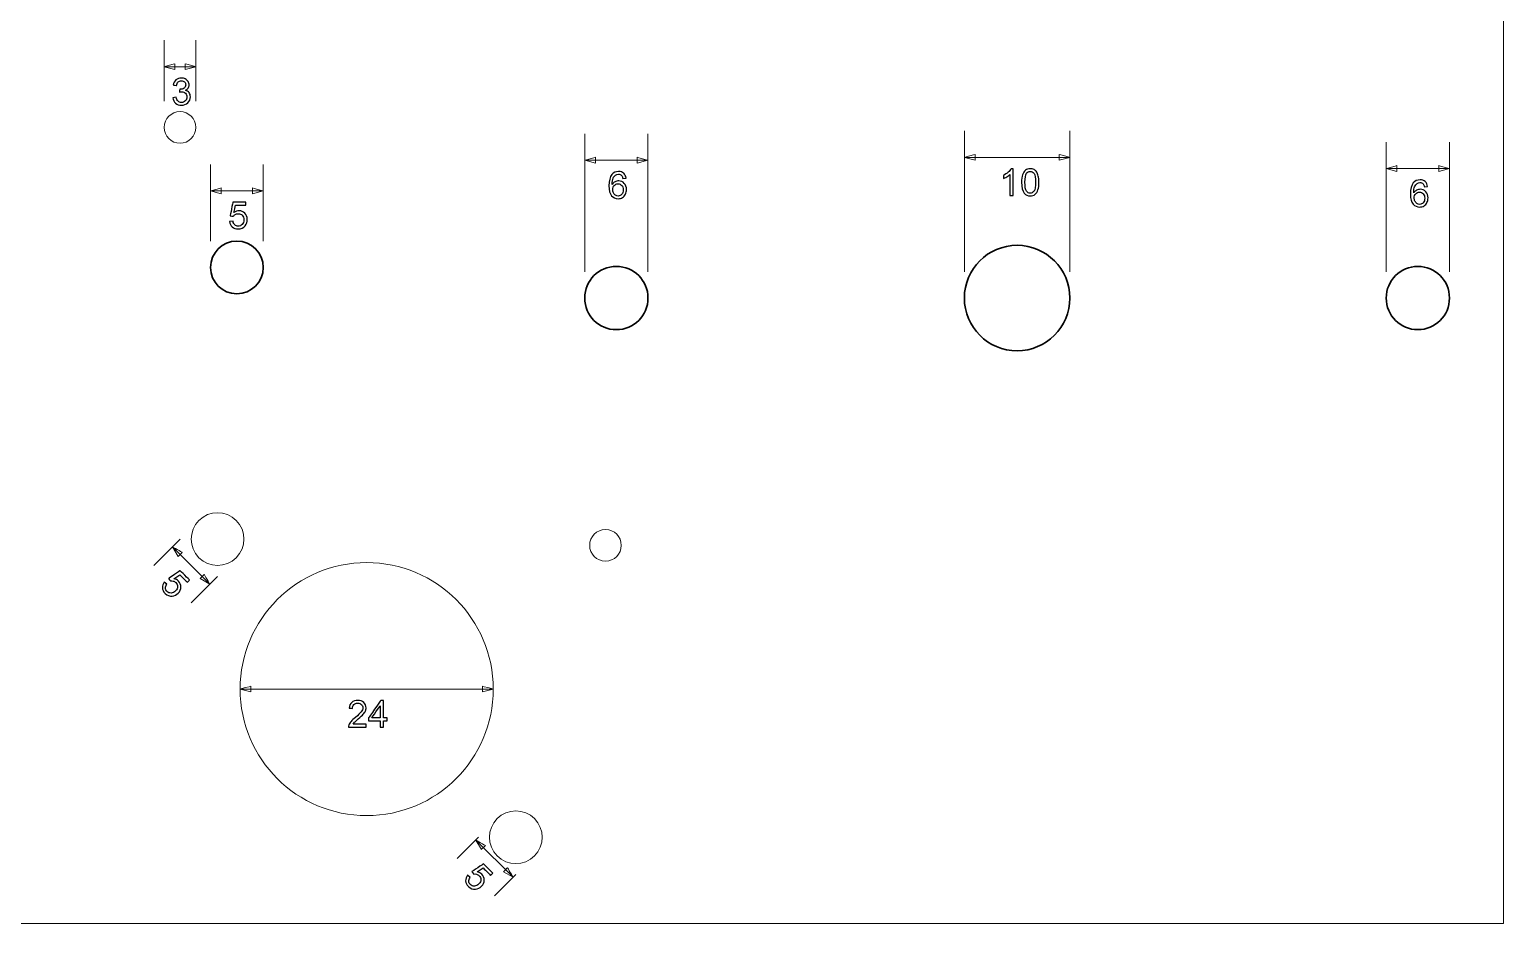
# Model space of a CAD drawing. Header units: millimetres. Extents: x -202 to 277, y -231 to 44.
# Drawn here: x 38.9 to 178.7, y -175.3 to -90.5 of the extents above; entities that cross this region are included whole.
import ezdxf

# ---------------------------------------------------------------- set-up
doc = ezdxf.new("R2010")
doc.units = ezdxf.units.MM
doc.header["$MEASUREMENT"] = 0
doc.layers.add('Chassi', color=7, linetype='Continuous')
doc.layers.add('Medidas', color=7, linetype='Continuous')

msp = doc.modelspace()

# ---------------------------------------------------------------- linework, layer by layer
at = {"layer": 'Chassi', "color": 7, "lineweight": 18, "true_color": 0xffffff}
for points in [[(178.6942, -30.2776), (178.6942, -30.2776), (-146.3058, -30.2776), (-146.3058, -30.2776), (-146.3058, -30.2776), (-146.3058, -30.2776), (-146.3058, -175.2776), (-146.3058, -175.2776), (-146.3058, -175.2776), (-146.3058, -175.2776), (178.6942, -175.2776), (178.6942, -175.2776), (178.6942, -175.2776), (178.6942, -175.2776), (178.6942, -30.2776), (178.6942, -30.2776)], [(51.7026, -99.7779), (51.7026, -98.9495), (52.3742, -98.2779), (53.2026, -98.2779), (53.2026, -98.2779), (54.031, -98.2779), (54.7026, -98.9495), (54.7026, -99.7779), (54.7026, -99.7779), (54.7026, -100.6063), (54.031, -101.2779), (53.2026, -101.2779), (53.2026, -101.2779), (52.3742, -101.2779), (51.7026, -100.6063), (51.7026, -99.7779)], [(54.9898, -137.0478), (55.9662, -136.0715), (57.549, -136.0714), (58.5253, -137.0478), (58.5253, -137.0478), (59.5017, -138.0242), (59.5017, -139.607), (58.5253, -140.5833), (58.5253, -140.5833), (57.549, -141.5597), (55.9662, -141.5597), (54.9898, -140.5833), (54.9898, -140.5833), (54.0134, -139.607), (54.0135, -138.0242), (54.9898, -137.0478)], [(92.041, -139.4176), (92.041, -138.5892), (92.7126, -137.9176), (93.541, -137.9176), (93.541, -137.9176), (94.3694, -137.9176), (95.041, -138.5892), (95.041, -139.4176), (95.041, -139.4176), (95.041, -140.246), (94.3694, -140.9176), (93.541, -140.9176), (93.541, -140.9176), (92.7126, -140.9176), (92.041, -140.246), (92.041, -139.4176)], [(70.8983, -141.0442), (64.2709, -141.0442), (58.8983, -146.4168), (58.8983, -153.0442), (58.8983, -153.0442), (58.8983, -159.6716), (64.2709, -165.0442), (70.8983, -165.0442), (70.8983, -165.0442), (77.5257, -165.0442), (82.8983, -159.6716), (82.8983, -153.0442), (82.8983, -153.0442), (82.8983, -146.4168), (77.5257, -141.0442), (70.8983, -141.0442)], [(83.2713, -165.3293), (84.2476, -164.3529), (85.8304, -164.3529), (86.8068, -165.3293), (86.8068, -165.3293), (87.7832, -166.3056), (87.7831, -167.8884), (86.8068, -168.8648), (86.8068, -168.8648), (85.8304, -169.8411), (84.2476, -169.8412), (83.2713, -168.8648), (83.2713, -168.8648), (82.2949, -167.8884), (82.2949, -166.3056), (83.2713, -165.3293)]]:
    msp.add_open_spline(points, degree=3, knots=[0, 0, 0, 0, 0.2, 0.2, 0.2, 0.20000001, 0.4, 0.4, 0.4, 0.40000001, 0.6, 0.6, 0.6, 0.60000001, 1, 1, 1, 1], dxfattribs=at)
at = {"layer": 'Chassi', "color": 7, "lineweight": 35, "true_color": 0xffffff}
for points in [[(61.0884, -113.0536), (61.0884, -111.6729), (59.9691, -110.5536), (58.5884, -110.5536), (58.5884, -110.5536), (57.2077, -110.5536), (56.0884, -111.6729), (56.0884, -113.0536), (56.0884, -113.0536), (56.0884, -114.4343), (57.2077, -115.5536), (58.5884, -115.5536), (58.5884, -115.5536), (59.9691, -115.5536), (61.0884, -114.4343), (61.0884, -113.0536)], [(132.5711, -110.9536), (129.8097, -110.9536), (127.5711, -113.1922), (127.5711, -115.9536), (127.5711, -115.9536), (127.5711, -118.715), (129.8097, -120.9536), (132.5711, -120.9536), (132.5711, -120.9536), (135.3325, -120.9536), (137.5711, -118.715), (137.5711, -115.9536), (137.5711, -115.9536), (137.5711, -113.1922), (135.3325, -110.9536), (132.5711, -110.9536)], [(94.5711, -112.9536), (92.9143, -112.9536), (91.5711, -114.2967), (91.5711, -115.9536), (91.5711, -115.9536), (91.5711, -117.6105), (92.9143, -118.9536), (94.5711, -118.9536), (94.5711, -118.9536), (96.2279, -118.9536), (97.5711, -117.6105), (97.5711, -115.9536), (97.5711, -115.9536), (97.5711, -114.2967), (96.2279, -112.9536), (94.5711, -112.9536)], [(170.5711, -112.9536), (168.9143, -112.9536), (167.5711, -114.2967), (167.5711, -115.9536), (167.5711, -115.9536), (167.5711, -117.6105), (168.9143, -118.9536), (170.5711, -118.9536), (170.5711, -118.9536), (172.2279, -118.9536), (173.5711, -117.6105), (173.5711, -115.9536), (173.5711, -115.9536), (173.5711, -114.2967), (172.2279, -112.9536), (170.5711, -112.9536)]]:
    msp.add_open_spline(points, degree=3, knots=[0, 0, 0, 0, 0.2, 0.2, 0.2, 0.20000001, 0.4, 0.4, 0.4, 0.40000001, 0.6, 0.6, 0.6, 0.60000001, 1, 1, 1, 1], dxfattribs=at)
at = {"layer": 'Medidas', "color": 240, "lineweight": 9, "true_color": 0xed1f24}
for points in [[(51.7026, -97.2779), (51.7026, -97.2779), (51.7026, -91.513), (51.7026, -91.513)], [(54.7026, -97.2779), (54.7026, -97.2779), (54.7026, -91.513), (54.7026, -91.513)], [(51.7026, -94.013), (51.7026, -94.013), (54.7026, -94.013), (54.7026, -94.013)], [(91.5711, -113.4536), (91.5711, -113.4536), (91.5711, -100.3766), (91.5711, -100.3766)], [(97.5711, -113.4536), (97.5711, -113.4536), (97.5711, -100.3766), (97.5711, -100.3766)], [(127.5711, -113.4536), (127.5711, -113.4536), (127.5711, -100.112), (127.5711, -100.112)], [(137.5711, -113.4536), (137.5711, -113.4536), (137.5711, -100.112), (137.5711, -100.112)], [(167.5711, -113.4536), (167.5711, -113.4536), (167.5711, -101.1703), (167.5711, -101.1703)], [(173.5711, -113.4536), (173.5711, -113.4536), (173.5711, -101.1703), (173.5711, -101.1703)], [(56.0884, -110.5536), (56.0884, -110.5536), (56.0884, -103.287), (56.0884, -103.287)], [(61.0884, -110.5536), (61.0884, -110.5536), (61.0884, -103.287), (61.0884, -103.287)], [(91.5711, -102.8766), (91.5711, -102.8766), (97.5711, -102.8766), (97.5711, -102.8766)], [(127.5711, -102.612), (127.5711, -102.612), (137.5711, -102.612), (137.5711, -102.612)], [(167.5711, -103.6703), (167.5711, -103.6703), (173.5711, -103.6703), (173.5711, -103.6703)], [(56.0884, -105.787), (56.0884, -105.787), (61.0884, -105.787), (61.0884, -105.787)], [(53.2221, -138.8155), (53.2221, -138.8155), (50.7158, -141.3218), (50.7158, -141.3218)], [(52.4835, -139.5541), (52.4835, -139.5541), (56.019, -143.0896), (56.019, -143.0896)], [(56.7576, -142.351), (56.7576, -142.351), (54.2513, -144.8573), (54.2513, -144.8573)], [(58.8983, -153.0442), (58.8983, -153.0442), (58.8983, -153.0442), (58.8983, -153.0442)], [(58.8983, -153.0442), (58.8983, -153.0442), (82.8983, -153.0442), (82.8983, -153.0442)], [(82.8983, -153.0442), (82.8983, -153.0442), (82.8983, -153.0442), (82.8983, -153.0442)], [(81.5036, -167.0971), (81.5036, -167.0971), (79.4762, -169.1246), (79.4762, -169.1246)], [(81.2439, -167.3568), (81.2439, -167.3568), (84.7794, -170.8923), (84.7794, -170.8923)], [(85.0391, -170.6326), (85.0391, -170.6326), (83.0117, -172.6601), (83.0117, -172.6601)]]:
    msp.add_open_spline(points, degree=3, dxfattribs=at)
for points in [[(52.7185, -94.2852), (52.7185, -94.2852), (51.7026, -94.013), (51.7026, -94.013), (51.7026, -94.013), (51.7026, -94.013), (52.7185, -93.7407), (52.7185, -93.7407), (52.7185, -93.7407), (52.7185, -93.7407), (52.7185, -94.2852), (52.7185, -94.2852)], [(53.6866, -94.2852), (53.6866, -94.2852), (54.7026, -94.013), (54.7026, -94.013), (54.7026, -94.013), (54.7026, -94.013), (53.6866, -93.7407), (53.6866, -93.7407), (53.6866, -93.7407), (53.6866, -93.7407), (53.6866, -94.2852), (53.6866, -94.2852)], [(92.587, -103.1488), (92.587, -103.1488), (91.5711, -102.8766), (91.5711, -102.8766), (91.5711, -102.8766), (91.5711, -102.8766), (92.587, -102.6043), (92.587, -102.6043), (92.587, -102.6043), (92.587, -102.6043), (92.587, -103.1488), (92.587, -103.1488)], [(96.5551, -103.1488), (96.5551, -103.1488), (97.5711, -102.8766), (97.5711, -102.8766), (97.5711, -102.8766), (97.5711, -102.8766), (96.5551, -102.6043), (96.5551, -102.6043), (96.5551, -102.6043), (96.5551, -102.6043), (96.5551, -103.1488), (96.5551, -103.1488)], [(128.587, -102.8842), (128.587, -102.8842), (127.5711, -102.612), (127.5711, -102.612), (127.5711, -102.612), (127.5711, -102.612), (128.587, -102.3397), (128.587, -102.3397), (128.587, -102.3397), (128.587, -102.3397), (128.587, -102.8842), (128.587, -102.8842)], [(136.5551, -102.8842), (136.5551, -102.8842), (137.5711, -102.612), (137.5711, -102.612), (137.5711, -102.612), (137.5711, -102.612), (136.5551, -102.3397), (136.5551, -102.3397), (136.5551, -102.3397), (136.5551, -102.3397), (136.5551, -102.8842), (136.5551, -102.8842)], [(168.587, -103.9425), (168.587, -103.9425), (167.5711, -103.6703), (167.5711, -103.6703), (167.5711, -103.6703), (167.5711, -103.6703), (168.587, -103.398), (168.587, -103.398), (168.587, -103.398), (168.587, -103.398), (168.587, -103.9425), (168.587, -103.9425)], [(172.5551, -103.9425), (172.5551, -103.9425), (173.5711, -103.6703), (173.5711, -103.6703), (173.5711, -103.6703), (173.5711, -103.6703), (172.5551, -103.398), (172.5551, -103.398), (172.5551, -103.398), (172.5551, -103.398), (172.5551, -103.9425), (172.5551, -103.9425)], [(57.1043, -106.0592), (57.1043, -106.0592), (56.0884, -105.787), (56.0884, -105.787), (56.0884, -105.787), (56.0884, -105.787), (57.1043, -105.5147), (57.1043, -105.5147), (57.1043, -105.5147), (57.1043, -105.5147), (57.1043, -106.0592), (57.1043, -106.0592)], [(60.0724, -106.0592), (60.0724, -106.0592), (61.0884, -105.787), (61.0884, -105.787), (61.0884, -105.787), (61.0884, -105.787), (60.0724, -105.5147), (60.0724, -105.5147), (60.0724, -105.5147), (60.0724, -105.5147), (60.0724, -106.0592), (60.0724, -106.0592)], [(53.0093, -140.4649), (53.0093, -140.4649), (52.4835, -139.5541), (52.4835, -139.5541), (52.4835, -139.5541), (52.4835, -139.5541), (53.3943, -140.0799), (53.3943, -140.0799), (53.3943, -140.0799), (53.3943, -140.0799), (53.0093, -140.4649), (53.0093, -140.4649)], [(55.1081, -142.5637), (55.1081, -142.5637), (56.019, -143.0896), (56.019, -143.0896), (56.019, -143.0896), (56.019, -143.0896), (55.4931, -142.1787), (55.4931, -142.1787), (55.4931, -142.1787), (55.4931, -142.1787), (55.1081, -142.5637), (55.1081, -142.5637)], [(59.9142, -153.3164), (59.9142, -153.3164), (58.8983, -153.0442), (58.8983, -153.0442), (58.8983, -153.0442), (58.8983, -153.0442), (59.9142, -152.7719), (59.9142, -152.7719), (59.9142, -152.7719), (59.9142, -152.7719), (59.9142, -153.3164), (59.9142, -153.3164)], [(81.8823, -153.3164), (81.8823, -153.3164), (82.8983, -153.0442), (82.8983, -153.0442), (82.8983, -153.0442), (82.8983, -153.0442), (81.8823, -152.7719), (81.8823, -152.7719), (81.8823, -152.7719), (81.8823, -152.7719), (81.8823, -153.3164), (81.8823, -153.3164)], [(81.7697, -168.2676), (81.7697, -168.2676), (81.2439, -167.3568), (81.2439, -167.3568), (81.2439, -167.3568), (81.2439, -167.3568), (82.1547, -167.8826), (82.1547, -167.8826), (82.1547, -167.8826), (82.1547, -167.8826), (81.7697, -168.2676), (81.7697, -168.2676)], [(83.8685, -170.3664), (83.8685, -170.3664), (84.7794, -170.8923), (84.7794, -170.8923), (84.7794, -170.8923), (84.7794, -170.8923), (84.2535, -169.9814), (84.2535, -169.9814), (84.2535, -169.9814), (84.2535, -169.9814), (83.8685, -170.3664), (83.8685, -170.3664)]]:
    msp.add_open_spline(points, degree=3, knots=[0, 0, 0, 0, 0.25, 0.25, 0.25, 0.25000001, 0.5, 0.5, 0.5, 0.50000001, 1, 1, 1, 1], dxfattribs=at)
at = {"layer": 'Medidas', "color": 240, "true_color": 0xed1f24}
for points, knots in [([(52.5236, -96.9552), (52.5236, -96.9552), (52.834, -96.9129), (52.834, -96.9129), (52.834, -96.9129), (52.8699, -97.0893), (52.9298, -97.2163), (53.0151, -97.2939), (53.0151, -97.2939), (53.1003, -97.3715), (53.205, -97.4103), (53.3291, -97.4103), (53.3291, -97.4103), (53.476, -97.4103), (53.6001, -97.3597), (53.7001, -97.2586), (53.7001, -97.2586), (53.8, -97.1575), (53.85, -97.0323), (53.85, -96.8829), (53.85, -96.8829), (53.85, -96.7406), (53.8035, -96.623), (53.71, -96.5301), (53.71, -96.5301), (53.6172, -96.4378), (53.499, -96.3914), (53.3549, -96.3914), (53.3549, -96.3914), (53.2961, -96.3914), (53.2232, -96.4032), (53.1356, -96.4261), (53.1356, -96.4261), (53.1356, -96.4261), (53.1703, -96.1544), (53.1703, -96.1544), (53.1703, -96.1544), (53.1909, -96.1568), (53.2079, -96.158), (53.2203, -96.158), (53.2203, -96.158), (53.3532, -96.158), (53.4719, -96.1233), (53.5783, -96.0545), (53.5783, -96.0545), (53.6842, -95.9857), (53.7371, -95.8799), (53.7371, -95.737), (53.7371, -95.737), (53.7371, -95.6235), (53.6983, -95.5295), (53.6213, -95.4548), (53.6213, -95.4548), (53.5442, -95.3801), (53.4449, -95.3431), (53.3232, -95.3431), (53.3232, -95.3431), (53.2021, -95.3431), (53.1015, -95.3813), (53.021, -95.4577), (53.021, -95.4577), (52.9404, -95.5342), (52.8887, -95.6488), (52.8658, -95.8017), (52.8658, -95.8017), (52.8658, -95.8017), (52.5553, -95.7452), (52.5553, -95.7452), (52.5553, -95.7452), (52.5935, -95.5371), (52.6794, -95.3754), (52.814, -95.2608), (52.814, -95.2608), (52.9481, -95.1461), (53.1156, -95.0891), (53.3155, -95.0891), (53.3155, -95.0891), (53.4531, -95.0891), (53.5801, -95.1185), (53.6959, -95.1779), (53.6959, -95.1779), (53.8123, -95.2367), (53.9011, -95.3172), (53.9623, -95.4189), (53.9623, -95.4189), (54.024, -95.5212), (54.0546, -95.6294), (54.0546, -95.7441), (54.0546, -95.7441), (54.0546, -95.8528), (54.0252, -95.9516), (53.967, -96.041), (53.967, -96.041), (53.9082, -96.1303), (53.8212, -96.2015), (53.7065, -96.2544), (53.7065, -96.2544), (53.8559, -96.2885), (53.9717, -96.3602), (54.0546, -96.469), (54.0546, -96.469), (54.1369, -96.5772), (54.1781, -96.7136), (54.1781, -96.8765), (54.1781, -96.8765), (54.1781, -97.0969), (54.0975, -97.2845), (53.937, -97.4379), (53.937, -97.4379), (53.7759, -97.5914), (53.5725, -97.6678), (53.3267, -97.6678), (53.3267, -97.6678), (53.105, -97.6678), (52.921, -97.6014), (52.7746, -97.4691), (52.7746, -97.4691), (52.6276, -97.3368), (52.5441, -97.1657), (52.5236, -96.9552)], [0, 0, 0, 0, 0.03225806, 0.03225806, 0.03225806, 0.03225807, 0.06451613, 0.06451613, 0.06451613, 0.06451614, 0.09677419, 0.09677419, 0.09677419, 0.0967742, 0.12903226, 0.12903226, 0.12903226, 0.12903227, 0.16129032, 0.16129032, 0.16129032, 0.16129033, 0.19354839, 0.19354839, 0.19354839, 0.1935484, 0.22580645, 0.22580645, 0.22580645, 0.22580646, 0.25806452, 0.25806452, 0.25806452, 0.25806453, 0.29032258, 0.29032258, 0.29032258, 0.29032259, 0.32258065, 0.32258065, 0.32258065, 0.32258066, 0.35483871, 0.35483871, 0.35483871, 0.35483872, 0.38709677, 0.38709677, 0.38709677, 0.38709678, 0.41935484, 0.41935484, 0.41935484, 0.41935485, 0.4516129, 0.4516129, 0.4516129, 0.45161291, 0.48387097, 0.48387097, 0.48387097, 0.48387098, 0.51612903, 0.51612903, 0.51612903, 0.51612904, 0.5483871, 0.5483871, 0.5483871, 0.54838711, 0.58064516, 0.58064516, 0.58064516, 0.58064517, 0.61290323, 0.61290323, 0.61290323, 0.61290324, 0.64516129, 0.64516129, 0.64516129, 0.6451613, 0.67741935, 0.67741935, 0.67741935, 0.67741936, 0.70967742, 0.70967742, 0.70967742, 0.70967743, 0.74193548, 0.74193548, 0.74193548, 0.74193549, 0.77419355, 0.77419355, 0.77419355, 0.77419356, 0.80645161, 0.80645161, 0.80645161, 0.80645162, 0.83870968, 0.83870968, 0.83870968, 0.83870969, 0.87096774, 0.87096774, 0.87096774, 0.87096775, 0.90322581, 0.90322581, 0.90322581, 0.90322582, 0.93548387, 0.93548387, 0.93548387, 0.93548388, 1, 1, 1, 1]), ([(95.4971, -104.5806), (95.4971, -104.5806), (95.1902, -104.6053), (95.1902, -104.6053), (95.1902, -104.6053), (95.1626, -104.4836), (95.1232, -104.3948), (95.072, -104.3396), (95.072, -104.3396), (94.988, -104.2508), (94.8839, -104.2067), (94.7604, -104.2067), (94.7604, -104.2067), (94.6611, -104.2067), (94.5729, -104.2343), (94.497, -104.2896), (94.497, -104.2896), (94.3994, -104.3607), (94.323, -104.4642), (94.266, -104.6006), (94.266, -104.6006), (94.2095, -104.7376), (94.1801, -104.9322), (94.1778, -105.1844), (94.1778, -105.1844), (94.2524, -105.071), (94.3442, -104.9863), (94.4523, -104.9316), (94.4523, -104.9316), (94.5605, -104.8764), (94.6734, -104.8487), (94.7922, -104.8487), (94.7922, -104.8487), (94.9991, -104.8487), (95.1755, -104.9252), (95.3213, -105.0774), (95.3213, -105.0774), (95.4665, -105.2297), (95.5395, -105.4261), (95.5395, -105.6677), (95.5395, -105.6677), (95.5395, -105.8265), (95.5054, -105.9735), (95.4372, -106.1099), (95.4372, -106.1099), (95.3684, -106.2463), (95.2749, -106.3503), (95.1549, -106.4227), (95.1549, -106.4227), (95.0356, -106.495), (94.8998, -106.5314), (94.7481, -106.5314), (94.7481, -106.5314), (94.49, -106.5314), (94.2789, -106.4362), (94.1154, -106.2463), (94.1154, -106.2463), (93.9526, -106.0564), (93.8709, -105.743), (93.8709, -105.3067), (93.8709, -105.3067), (93.8709, -104.8187), (93.9614, -104.4636), (94.1419, -104.242), (94.1419, -104.242), (94.2995, -104.0491), (94.5117, -103.9527), (94.7792, -103.9527), (94.7792, -103.9527), (94.978, -103.9527), (95.1414, -104.0085), (95.2684, -104.1197), (95.2684, -104.1197), (95.3954, -104.2308), (95.4718, -104.3842), (95.4971, -104.5806)], [0, 0, 0, 0, 0.05, 0.05, 0.05, 0.05000001, 0.1, 0.1, 0.1, 0.10000001, 0.15, 0.15, 0.15, 0.15000001, 0.2, 0.2, 0.2, 0.20000001, 0.25, 0.25, 0.25, 0.25000001, 0.3, 0.3, 0.3, 0.30000001, 0.35, 0.35, 0.35, 0.35000001, 0.4, 0.4, 0.4, 0.40000001, 0.45, 0.45, 0.45, 0.45000001, 0.5, 0.5, 0.5, 0.50000001, 0.55, 0.55, 0.55, 0.55000001, 0.6, 0.6, 0.6, 0.60000001, 0.65, 0.65, 0.65, 0.65000001, 0.7, 0.7, 0.7, 0.70000001, 0.75, 0.75, 0.75, 0.75000001, 0.8, 0.8, 0.8, 0.80000001, 0.85, 0.85, 0.85, 0.85000001, 0.9, 0.9, 0.9, 0.90000001, 1, 1, 1, 1]), ([(132.1969, -106.2245), (132.1969, -106.2245), (131.8865, -106.2245), (131.8865, -106.2245), (131.8865, -106.2245), (131.8865, -106.2245), (131.8865, -104.2478), (131.8865, -104.2478), (131.8865, -104.2478), (131.8118, -104.3195), (131.7136, -104.3907), (131.5925, -104.4618), (131.5925, -104.4618), (131.4714, -104.533), (131.362, -104.5865), (131.2656, -104.6217), (131.2656, -104.6217), (131.2656, -104.6217), (131.2656, -104.3219), (131.2656, -104.3219), (131.2656, -104.3219), (131.439, -104.2408), (131.5907, -104.142), (131.7207, -104.0256), (131.7207, -104.0256), (131.8506, -103.9097), (131.9429, -103.7974), (131.997, -103.6881), (131.997, -103.6881), (131.997, -103.6881), (132.1969, -103.6881), (132.1969, -103.6881), (132.1969, -103.6881), (132.1969, -103.6881), (132.1969, -106.2245), (132.1969, -106.2245)], [0, 0, 0, 0, 0.1, 0.1, 0.1, 0.10000001, 0.2, 0.2, 0.2, 0.20000001, 0.3, 0.3, 0.3, 0.30000001, 0.4, 0.4, 0.4, 0.40000001, 0.5, 0.5, 0.5, 0.50000001, 0.6, 0.6, 0.6, 0.60000001, 0.7, 0.7, 0.7, 0.70000001, 0.8, 0.8, 0.8, 0.80000001, 1, 1, 1, 1]), ([(132.9948, -104.978), (132.9948, -104.68), (133.0253, -104.4389), (133.0865, -104.2566), (133.0865, -104.2566), (133.1482, -104.0738), (133.2394, -103.9333), (133.3605, -103.8351), (133.3605, -103.8351), (133.481, -103.7369), (133.6333, -103.6881), (133.8167, -103.6881), (133.8167, -103.6881), (133.9519, -103.6881), (134.0707, -103.7151), (134.1736, -103.7698), (134.1736, -103.7698), (134.2759, -103.8245), (134.3606, -103.9033), (134.4264, -104.0062), (134.4264, -104.0062), (134.4923, -104.1085), (134.544, -104.2337), (134.5816, -104.3813), (134.5816, -104.3813), (134.6199, -104.5289), (134.6387, -104.7282), (134.6387, -104.978), (134.6387, -104.978), (134.6387, -105.2744), (134.6081, -105.5143), (134.5475, -105.6965), (134.5475, -105.6965), (134.487, -105.8794), (134.3958, -106.0199), (134.2747, -106.1187), (134.2747, -106.1187), (134.1542, -106.2174), (134.0013, -106.2668), (133.8167, -106.2668), (133.8167, -106.2668), (133.5739, -106.2668), (133.3828, -106.1804), (133.2441, -106.007), (133.2441, -106.007), (133.0777, -105.7953), (132.9948, -105.4525), (132.9948, -104.978)], [0, 0, 0, 0, 0.07692308, 0.07692308, 0.07692308, 0.07692309, 0.15384615, 0.15384615, 0.15384615, 0.15384616, 0.23076923, 0.23076923, 0.23076923, 0.23076924, 0.30769231, 0.30769231, 0.30769231, 0.30769232, 0.38461538, 0.38461538, 0.38461538, 0.38461539, 0.46153846, 0.46153846, 0.46153846, 0.46153847, 0.53846154, 0.53846154, 0.53846154, 0.53846155, 0.61538462, 0.61538462, 0.61538462, 0.61538463, 0.69230769, 0.69230769, 0.69230769, 0.6923077, 0.76923077, 0.76923077, 0.76923077, 0.76923078, 0.84615385, 0.84615385, 0.84615385, 0.84615386, 1, 1, 1, 1]), ([(133.3123, -104.9792), (133.3123, -105.3949), (133.3605, -105.6712), (133.4575, -105.8076), (133.4575, -105.8076), (133.5545, -105.9446), (133.6744, -106.0128), (133.8167, -106.0128), (133.8167, -106.0128), (133.959, -106.0128), (134.0789, -105.944), (134.176, -105.8071), (134.176, -105.8071), (134.273, -105.6695), (134.3212, -105.3937), (134.3212, -104.9792), (134.3212, -104.9792), (134.3212, -104.5635), (134.273, -104.2872), (134.176, -104.1508), (134.176, -104.1508), (134.0795, -104.0138), (133.9584, -103.9456), (133.8132, -103.9456), (133.8132, -103.9456), (133.6709, -103.9456), (133.5568, -104.0062), (133.4716, -104.1267), (133.4716, -104.1267), (133.3652, -104.2801), (133.3123, -104.5647), (133.3123, -104.9792)], [0, 0, 0, 0, 0.11111111, 0.11111111, 0.11111111, 0.11111112, 0.22222222, 0.22222222, 0.22222222, 0.22222223, 0.33333333, 0.33333333, 0.33333333, 0.33333334, 0.44444444, 0.44444444, 0.44444444, 0.44444445, 0.55555556, 0.55555556, 0.55555556, 0.55555557, 0.66666667, 0.66666667, 0.66666667, 0.66666668, 0.77777778, 0.77777778, 0.77777778, 0.77777779, 1, 1, 1, 1]), ([(171.4971, -105.3743), (171.4971, -105.3743), (171.1902, -105.399), (171.1902, -105.399), (171.1902, -105.399), (171.1626, -105.2773), (171.1232, -105.1885), (171.072, -105.1333), (171.072, -105.1333), (170.988, -105.0445), (170.8839, -105.0004), (170.7604, -105.0004), (170.7604, -105.0004), (170.6611, -105.0004), (170.5729, -105.028), (170.497, -105.0833), (170.497, -105.0833), (170.3994, -105.1544), (170.323, -105.2579), (170.266, -105.3943), (170.266, -105.3943), (170.2095, -105.5313), (170.1801, -105.7259), (170.1778, -105.9781), (170.1778, -105.9781), (170.2524, -105.8647), (170.3442, -105.78), (170.4523, -105.7253), (170.4523, -105.7253), (170.5605, -105.6701), (170.6734, -105.6424), (170.7922, -105.6424), (170.7922, -105.6424), (170.9991, -105.6424), (171.1755, -105.7189), (171.3213, -105.8711), (171.3213, -105.8711), (171.4665, -106.0234), (171.5395, -106.2198), (171.5395, -106.4614), (171.5395, -106.4614), (171.5395, -106.6202), (171.5054, -106.7672), (171.4372, -106.9036), (171.4372, -106.9036), (171.3684, -107.04), (171.2749, -107.144), (171.1549, -107.2164), (171.1549, -107.2164), (171.0356, -107.2887), (170.8998, -107.3251), (170.7481, -107.3251), (170.7481, -107.3251), (170.49, -107.3251), (170.2789, -107.2299), (170.1154, -107.04), (170.1154, -107.04), (169.9526, -106.8501), (169.8709, -106.5367), (169.8709, -106.1004), (169.8709, -106.1004), (169.8709, -105.6124), (169.9614, -105.2573), (170.1419, -105.0357), (170.1419, -105.0357), (170.2995, -104.8428), (170.5117, -104.7464), (170.7792, -104.7464), (170.7792, -104.7464), (170.978, -104.7464), (171.1414, -104.8022), (171.2684, -104.9134), (171.2684, -104.9134), (171.3954, -105.0245), (171.4718, -105.1779), (171.4971, -105.3743)], [0, 0, 0, 0, 0.05, 0.05, 0.05, 0.05000001, 0.1, 0.1, 0.1, 0.10000001, 0.15, 0.15, 0.15, 0.15000001, 0.2, 0.2, 0.2, 0.20000001, 0.25, 0.25, 0.25, 0.25000001, 0.3, 0.3, 0.3, 0.30000001, 0.35, 0.35, 0.35, 0.35000001, 0.4, 0.4, 0.4, 0.40000001, 0.45, 0.45, 0.45, 0.45000001, 0.5, 0.5, 0.5, 0.50000001, 0.55, 0.55, 0.55, 0.55000001, 0.6, 0.6, 0.6, 0.60000001, 0.65, 0.65, 0.65, 0.65000001, 0.7, 0.7, 0.7, 0.70000001, 0.75, 0.75, 0.75, 0.75000001, 0.8, 0.8, 0.8, 0.80000001, 0.85, 0.85, 0.85, 0.85000001, 0.9, 0.9, 0.9, 0.90000001, 1, 1, 1, 1]), ([(94.2272, -105.6707), (94.2272, -105.7777), (94.2501, -105.88), (94.2954, -105.9776), (94.2954, -105.9776), (94.3406, -106.0752), (94.4041, -106.1493), (94.4847, -106.2004), (94.4847, -106.2004), (94.5658, -106.2516), (94.6517, -106.2774), (94.7428, -106.2774), (94.7428, -106.2774), (94.8751, -106.2774), (94.988, -106.2245), (95.0814, -106.1187), (95.0814, -106.1187), (95.1749, -106.0129), (95.222, -105.8694), (95.222, -105.6877), (95.222, -105.6877), (95.222, -105.5131), (95.1755, -105.3755), (95.0832, -105.275), (95.0832, -105.275), (94.9909, -105.1744), (94.8733, -105.1239), (94.7304, -105.1239), (94.7304, -105.1239), (94.5905, -105.1239), (94.4711, -105.1744), (94.3735, -105.275), (94.3735, -105.275), (94.276, -105.3755), (94.2272, -105.5072), (94.2272, -105.6707)], [0, 0, 0, 0, 0.1, 0.1, 0.1, 0.10000001, 0.2, 0.2, 0.2, 0.20000001, 0.3, 0.3, 0.3, 0.30000001, 0.4, 0.4, 0.4, 0.40000001, 0.5, 0.5, 0.5, 0.50000001, 0.6, 0.6, 0.6, 0.60000001, 0.7, 0.7, 0.7, 0.70000001, 0.8, 0.8, 0.8, 0.80000001, 1, 1, 1, 1]), ([(170.2272, -106.4644), (170.2272, -106.5714), (170.2501, -106.6737), (170.2954, -106.7713), (170.2954, -106.7713), (170.3406, -106.8689), (170.4041, -106.943), (170.4847, -106.9941), (170.4847, -106.9941), (170.5658, -107.0453), (170.6517, -107.0711), (170.7428, -107.0711), (170.7428, -107.0711), (170.8751, -107.0711), (170.988, -107.0182), (171.0814, -106.9124), (171.0814, -106.9124), (171.1749, -106.8066), (171.222, -106.6631), (171.222, -106.4814), (171.222, -106.4814), (171.222, -106.3068), (171.1755, -106.1692), (171.0832, -106.0687), (171.0832, -106.0687), (170.9909, -105.9681), (170.8733, -105.9176), (170.7304, -105.9176), (170.7304, -105.9176), (170.5905, -105.9176), (170.4711, -105.9681), (170.3735, -106.0687), (170.3735, -106.0687), (170.276, -106.1692), (170.2272, -106.3009), (170.2272, -106.4644)], [0, 0, 0, 0, 0.1, 0.1, 0.1, 0.10000001, 0.2, 0.2, 0.2, 0.20000001, 0.3, 0.3, 0.3, 0.30000001, 0.4, 0.4, 0.4, 0.40000001, 0.5, 0.5, 0.5, 0.50000001, 0.6, 0.6, 0.6, 0.60000001, 0.7, 0.7, 0.7, 0.70000001, 0.8, 0.8, 0.8, 0.80000001, 1, 1, 1, 1]), ([(57.9006, -108.694), (57.9006, -108.694), (58.2251, -108.6693), (58.2251, -108.6693), (58.2251, -108.6693), (58.2492, -108.8275), (58.3051, -108.9462), (58.3921, -109.0262), (58.3921, -109.0262), (58.4791, -109.1056), (58.5855, -109.1455), (58.7108, -109.1455), (58.7108, -109.1455), (58.8619, -109.1455), (58.9883, -109.0891), (59.0912, -108.9768), (59.0912, -108.9768), (59.1935, -108.8639), (59.2446, -108.7146), (59.2446, -108.5288), (59.2446, -108.5288), (59.2446, -108.3518), (59.1958, -108.2125), (59.0976, -108.1102), (59.0976, -108.1102), (58.9994, -108.0079), (58.8695, -107.9567), (58.7078, -107.9567), (58.7078, -107.9567), (58.6073, -107.9567), (58.5173, -107.9796), (58.4374, -108.0255), (58.4374, -108.0255), (58.358, -108.0714), (58.2957, -108.1307), (58.2498, -108.2036), (58.2498, -108.2036), (58.2498, -108.2036), (57.957, -108.1613), (57.957, -108.1613), (57.957, -108.1613), (57.957, -108.1613), (58.2004, -106.8631), (58.2004, -106.8631), (58.2004, -106.8631), (58.2004, -106.8631), (59.4528, -106.8631), (59.4528, -106.8631), (59.4528, -106.8631), (59.4528, -106.8631), (59.4528, -107.1594), (59.4528, -107.1594), (59.4528, -107.1594), (59.4528, -107.1594), (58.4479, -107.1594), (58.4479, -107.1594), (58.4479, -107.1594), (58.4479, -107.1594), (58.3133, -107.8409), (58.3133, -107.8409), (58.3133, -107.8409), (58.4644, -107.7345), (58.6232, -107.6815), (58.789, -107.6815), (58.789, -107.6815), (59.0088, -107.6815), (59.1946, -107.758), (59.3457, -107.9108), (59.3457, -107.9108), (59.4968, -108.0637), (59.5727, -108.2601), (59.5727, -108.5), (59.5727, -108.5), (59.5727, -108.7287), (59.5063, -108.9262), (59.3734, -109.0926), (59.3734, -109.0926), (59.2117, -109.2972), (58.9906, -109.3995), (58.7108, -109.3995), (58.7108, -109.3995), (58.4815, -109.3995), (58.2945, -109.3349), (58.1493, -109.2061), (58.1493, -109.2061), (58.004, -109.0773), (57.9211, -108.9068), (57.9006, -108.694)], [0, 0, 0, 0, 0.04347826, 0.04347826, 0.04347826, 0.04347827, 0.08695652, 0.08695652, 0.08695652, 0.08695653, 0.13043478, 0.13043478, 0.13043478, 0.13043479, 0.17391304, 0.17391304, 0.17391304, 0.17391305, 0.2173913, 0.2173913, 0.2173913, 0.21739131, 0.26086957, 0.26086957, 0.26086957, 0.26086958, 0.30434783, 0.30434783, 0.30434783, 0.30434784, 0.34782609, 0.34782609, 0.34782609, 0.3478261, 0.39130435, 0.39130435, 0.39130435, 0.39130436, 0.43478261, 0.43478261, 0.43478261, 0.43478262, 0.47826087, 0.47826087, 0.47826087, 0.47826088, 0.52173913, 0.52173913, 0.52173913, 0.52173914, 0.56521739, 0.56521739, 0.56521739, 0.5652174, 0.60869565, 0.60869565, 0.60869565, 0.60869566, 0.65217391, 0.65217391, 0.65217391, 0.65217392, 0.69565217, 0.69565217, 0.69565217, 0.69565218, 0.73913043, 0.73913043, 0.73913043, 0.73913044, 0.7826087, 0.7826087, 0.7826087, 0.78260871, 0.82608696, 0.82608696, 0.82608696, 0.82608697, 0.86956522, 0.86956522, 0.86956522, 0.86956523, 0.91304348, 0.91304348, 0.91304348, 0.91304349, 1, 1, 1, 1]), ([(51.7063, -142.8912), (51.7063, -142.8912), (51.9563, -143.1017), (51.9563, -143.1017), (51.9563, -143.1017), (51.8616, -143.231), (51.8169, -143.3544), (51.8222, -143.4732), (51.8222, -143.4732), (51.8281, -143.5915), (51.8746, -143.6949), (51.9622, -143.7825), (51.9622, -143.7825), (52.068, -143.8877), (52.1967, -143.9377), (52.3496, -143.9312), (52.3496, -143.9312), (52.5025, -143.9242), (52.6442, -143.8554), (52.7759, -143.7237), (52.7759, -143.7237), (52.9011, -143.599), (52.9646, -143.465), (52.9663, -143.3227), (52.9663, -143.3227), (52.9687, -143.1804), (52.9129, -143.0523), (52.7988, -142.9382), (52.7988, -142.9382), (52.7283, -142.8677), (52.6489, -142.82), (52.5595, -142.7953), (52.5595, -142.7953), (52.4707, -142.7707), (52.3849, -142.7677), (52.3009, -142.7865), (52.3009, -142.7865), (52.3009, -142.7865), (52.1221, -142.5537), (52.1221, -142.5537), (52.1221, -142.5537), (52.1221, -142.5537), (53.2121, -141.8093), (53.2121, -141.8093), (53.2121, -141.8093), (53.2121, -141.8093), (54.0999, -142.6971), (54.0999, -142.6971), (54.0999, -142.6971), (54.0999, -142.6971), (53.89, -142.907), (53.89, -142.907), (53.89, -142.907), (53.89, -142.907), (53.178, -142.1944), (53.178, -142.1944), (53.178, -142.1944), (53.178, -142.1944), (52.6018, -142.5778), (52.6018, -142.5778), (52.6018, -142.5778), (52.7836, -142.6107), (52.9335, -142.6854), (53.0511, -142.8035), (53.0511, -142.8035), (53.2068, -142.9593), (53.2845, -143.1446), (53.2838, -143.3598), (53.2838, -143.3598), (53.2827, -143.575), (53.1974, -143.7672), (53.0281, -143.9371), (53.0281, -143.9371), (52.8664, -144.0987), (52.6795, -144.1911), (52.4678, -144.2146), (52.4678, -144.2146), (52.2091, -144.2446), (51.9804, -144.1606), (51.7823, -143.9624), (51.7823, -143.9624), (51.62, -143.8001), (51.533, -143.622), (51.5212, -143.4286), (51.5212, -143.4286), (51.5094, -143.2352), (51.5711, -143.0558), (51.7063, -142.8912)], [0, 0, 0, 0, 0.04347826, 0.04347826, 0.04347826, 0.04347827, 0.08695652, 0.08695652, 0.08695652, 0.08695653, 0.13043478, 0.13043478, 0.13043478, 0.13043479, 0.17391304, 0.17391304, 0.17391304, 0.17391305, 0.2173913, 0.2173913, 0.2173913, 0.21739131, 0.26086957, 0.26086957, 0.26086957, 0.26086958, 0.30434783, 0.30434783, 0.30434783, 0.30434784, 0.34782609, 0.34782609, 0.34782609, 0.3478261, 0.39130435, 0.39130435, 0.39130435, 0.39130436, 0.43478261, 0.43478261, 0.43478261, 0.43478262, 0.47826087, 0.47826087, 0.47826087, 0.47826088, 0.52173913, 0.52173913, 0.52173913, 0.52173914, 0.56521739, 0.56521739, 0.56521739, 0.5652174, 0.60869565, 0.60869565, 0.60869565, 0.60869566, 0.65217391, 0.65217391, 0.65217391, 0.65217392, 0.69565217, 0.69565217, 0.69565217, 0.69565218, 0.73913043, 0.73913043, 0.73913043, 0.73913044, 0.7826087, 0.7826087, 0.7826087, 0.78260871, 0.82608696, 0.82608696, 0.82608696, 0.82608697, 0.86956522, 0.86956522, 0.86956522, 0.86956523, 0.91304348, 0.91304348, 0.91304348, 0.91304349, 1, 1, 1, 1]), ([(70.8467, -156.3604), (70.8467, -156.3604), (70.8467, -156.6567), (70.8467, -156.6567), (70.8467, -156.6567), (70.8467, -156.6567), (69.1746, -156.6567), (69.1746, -156.6567), (69.1746, -156.6567), (69.1723, -156.582), (69.1846, -156.5103), (69.2111, -156.4409), (69.2111, -156.4409), (69.254, -156.3274), (69.3228, -156.2151), (69.4174, -156.1052), (69.4174, -156.1052), (69.5121, -155.9953), (69.6473, -155.8683), (69.8231, -155.7242), (69.8231, -155.7242), (70.0965, -155.499), (70.2823, -155.3209), (70.3793, -155.1892), (70.3793, -155.1892), (70.4769, -155.0575), (70.5257, -154.9328), (70.5257, -154.8152), (70.5257, -154.8152), (70.5257, -154.6924), (70.4816, -154.5889), (70.3934, -154.5042), (70.3934, -154.5042), (70.3052, -154.4201), (70.19, -154.3778), (70.0483, -154.3778), (70.0483, -154.3778), (69.8984, -154.3778), (69.7784, -154.4225), (69.6885, -154.5119), (69.6885, -154.5119), (69.5985, -154.6006), (69.5532, -154.7241), (69.5521, -154.8823), (69.5521, -154.8823), (69.5521, -154.8823), (69.2346, -154.8505), (69.2346, -154.8505), (69.2346, -154.8505), (69.2563, -154.613), (69.3386, -154.4319), (69.4809, -154.3073), (69.4809, -154.3073), (69.6238, -154.1826), (69.8149, -154.1203), (70.0554, -154.1203), (70.0554, -154.1203), (70.2976, -154.1203), (70.4898, -154.1873), (70.631, -154.322), (70.631, -154.322), (70.7727, -154.4566), (70.8432, -154.6236), (70.8432, -154.8223), (70.8432, -154.8223), (70.8432, -154.9234), (70.8226, -155.0228), (70.7809, -155.1204), (70.7809, -155.1204), (70.7397, -155.2186), (70.6709, -155.3215), (70.5751, -155.4296), (70.5751, -155.4296), (70.4787, -155.5372), (70.3193, -155.686), (70.0971, -155.8741), (70.0971, -155.8741), (69.9107, -156.0305), (69.7908, -156.1364), (69.7379, -156.1922), (69.7379, -156.1922), (69.6849, -156.2481), (69.6414, -156.3039), (69.6067, -156.3604), (69.6067, -156.3604), (69.6067, -156.3604), (70.8467, -156.3604), (70.8467, -156.3604)], [0, 0, 0, 0, 0.04347826, 0.04347826, 0.04347826, 0.04347827, 0.08695652, 0.08695652, 0.08695652, 0.08695653, 0.13043478, 0.13043478, 0.13043478, 0.13043479, 0.17391304, 0.17391304, 0.17391304, 0.17391305, 0.2173913, 0.2173913, 0.2173913, 0.21739131, 0.26086957, 0.26086957, 0.26086957, 0.26086958, 0.30434783, 0.30434783, 0.30434783, 0.30434784, 0.34782609, 0.34782609, 0.34782609, 0.3478261, 0.39130435, 0.39130435, 0.39130435, 0.39130436, 0.43478261, 0.43478261, 0.43478261, 0.43478262, 0.47826087, 0.47826087, 0.47826087, 0.47826088, 0.52173913, 0.52173913, 0.52173913, 0.52173914, 0.56521739, 0.56521739, 0.56521739, 0.5652174, 0.60869565, 0.60869565, 0.60869565, 0.60869566, 0.65217391, 0.65217391, 0.65217391, 0.65217392, 0.69565217, 0.69565217, 0.69565217, 0.69565218, 0.73913043, 0.73913043, 0.73913043, 0.73913044, 0.7826087, 0.7826087, 0.7826087, 0.78260871, 0.82608696, 0.82608696, 0.82608696, 0.82608697, 0.86956522, 0.86956522, 0.86956522, 0.86956523, 0.91304348, 0.91304348, 0.91304348, 0.91304349, 1, 1, 1, 1]), ([(72.1737, -156.6567), (72.1737, -156.6567), (72.1737, -156.0535), (72.1737, -156.0535), (72.1737, -156.0535), (72.1737, -156.0535), (71.0766, -156.0535), (71.0766, -156.0535), (71.0766, -156.0535), (71.0766, -156.0535), (71.0766, -155.7677), (71.0766, -155.7677), (71.0766, -155.7677), (71.0766, -155.7677), (72.2302, -154.1309), (72.2302, -154.1309), (72.2302, -154.1309), (72.2302, -154.1309), (72.4842, -154.1309), (72.4842, -154.1309), (72.4842, -154.1309), (72.4842, -154.1309), (72.4842, -155.7677), (72.4842, -155.7677), (72.4842, -155.7677), (72.4842, -155.7677), (72.8264, -155.7677), (72.8264, -155.7677), (72.8264, -155.7677), (72.8264, -155.7677), (72.8264, -156.0535), (72.8264, -156.0535), (72.8264, -156.0535), (72.8264, -156.0535), (72.4842, -156.0535), (72.4842, -156.0535), (72.4842, -156.0535), (72.4842, -156.0535), (72.4842, -156.6567), (72.4842, -156.6567), (72.4842, -156.6567), (72.4842, -156.6567), (72.1737, -156.6567), (72.1737, -156.6567)], [0, 0, 0, 0, 0.08333333, 0.08333333, 0.08333333, 0.08333334, 0.16666667, 0.16666667, 0.16666667, 0.16666668, 0.25, 0.25, 0.25, 0.25000001, 0.33333333, 0.33333333, 0.33333333, 0.33333334, 0.41666667, 0.41666667, 0.41666667, 0.41666668, 0.5, 0.5, 0.5, 0.50000001, 0.58333333, 0.58333333, 0.58333333, 0.58333334, 0.66666667, 0.66666667, 0.66666667, 0.66666668, 0.75, 0.75, 0.75, 0.75000001, 0.83333333, 0.83333333, 0.83333333, 0.83333334, 1, 1, 1, 1]), ([(72.1737, -155.7677), (72.1737, -155.7677), (72.1737, -154.6312), (72.1737, -154.6312), (72.1737, -154.6312), (72.1737, -154.6312), (71.3818, -155.7677), (71.3818, -155.7677), (71.3818, -155.7677), (71.3818, -155.7677), (72.1737, -155.7677), (72.1737, -155.7677)], [0, 0, 0, 0, 0.25, 0.25, 0.25, 0.25000001, 0.5, 0.5, 0.5, 0.50000001, 1, 1, 1, 1]), ([(80.4667, -170.6939), (80.4667, -170.6939), (80.7167, -170.9044), (80.7167, -170.9044), (80.7167, -170.9044), (80.622, -171.0337), (80.5773, -171.1571), (80.5826, -171.2759), (80.5826, -171.2759), (80.5885, -171.3942), (80.635, -171.4976), (80.7226, -171.5852), (80.7226, -171.5852), (80.8284, -171.6904), (80.9571, -171.7404), (81.11, -171.7339), (81.11, -171.7339), (81.2629, -171.7269), (81.4046, -171.6581), (81.5363, -171.5264), (81.5363, -171.5264), (81.6615, -171.4017), (81.725, -171.2677), (81.7267, -171.1254), (81.7267, -171.1254), (81.7291, -170.9831), (81.6733, -170.855), (81.5592, -170.7409), (81.5592, -170.7409), (81.4887, -170.6704), (81.4093, -170.6227), (81.3199, -170.598), (81.3199, -170.598), (81.2311, -170.5734), (81.1453, -170.5704), (81.0613, -170.5892), (81.0613, -170.5892), (81.0613, -170.5892), (80.8825, -170.3564), (80.8825, -170.3564), (80.8825, -170.3564), (80.8825, -170.3564), (81.9725, -169.612), (81.9725, -169.612), (81.9725, -169.612), (81.9725, -169.612), (82.8603, -170.4998), (82.8603, -170.4998), (82.8603, -170.4998), (82.8603, -170.4998), (82.6504, -170.7097), (82.6504, -170.7097), (82.6504, -170.7097), (82.6504, -170.7097), (81.9384, -169.9971), (81.9384, -169.9971), (81.9384, -169.9971), (81.9384, -169.9971), (81.3622, -170.3805), (81.3622, -170.3805), (81.3622, -170.3805), (81.544, -170.4134), (81.6939, -170.4881), (81.8115, -170.6062), (81.8115, -170.6062), (81.9672, -170.762), (82.0449, -170.9473), (82.0442, -171.1625), (82.0442, -171.1625), (82.0431, -171.3777), (81.9578, -171.5699), (81.7885, -171.7398), (81.7885, -171.7398), (81.6268, -171.9014), (81.4399, -171.9938), (81.2282, -172.0173), (81.2282, -172.0173), (80.9695, -172.0473), (80.7408, -171.9633), (80.5427, -171.7651), (80.5427, -171.7651), (80.3804, -171.6028), (80.2934, -171.4247), (80.2816, -171.2313), (80.2816, -171.2313), (80.2698, -171.0379), (80.3315, -170.8585), (80.4667, -170.6939)], [0, 0, 0, 0, 0.04347826, 0.04347826, 0.04347826, 0.04347827, 0.08695652, 0.08695652, 0.08695652, 0.08695653, 0.13043478, 0.13043478, 0.13043478, 0.13043479, 0.17391304, 0.17391304, 0.17391304, 0.17391305, 0.2173913, 0.2173913, 0.2173913, 0.21739131, 0.26086957, 0.26086957, 0.26086957, 0.26086958, 0.30434783, 0.30434783, 0.30434783, 0.30434784, 0.34782609, 0.34782609, 0.34782609, 0.3478261, 0.39130435, 0.39130435, 0.39130435, 0.39130436, 0.43478261, 0.43478261, 0.43478261, 0.43478262, 0.47826087, 0.47826087, 0.47826087, 0.47826088, 0.52173913, 0.52173913, 0.52173913, 0.52173914, 0.56521739, 0.56521739, 0.56521739, 0.5652174, 0.60869565, 0.60869565, 0.60869565, 0.60869566, 0.65217391, 0.65217391, 0.65217391, 0.65217392, 0.69565217, 0.69565217, 0.69565217, 0.69565218, 0.73913043, 0.73913043, 0.73913043, 0.73913044, 0.7826087, 0.7826087, 0.7826087, 0.78260871, 0.82608696, 0.82608696, 0.82608696, 0.82608697, 0.86956522, 0.86956522, 0.86956522, 0.86956523, 0.91304348, 0.91304348, 0.91304348, 0.91304349, 1, 1, 1, 1])]:
    msp.add_open_spline(points, degree=3, knots=knots, dxfattribs=at)

doc.saveas('drawing.dxf')
